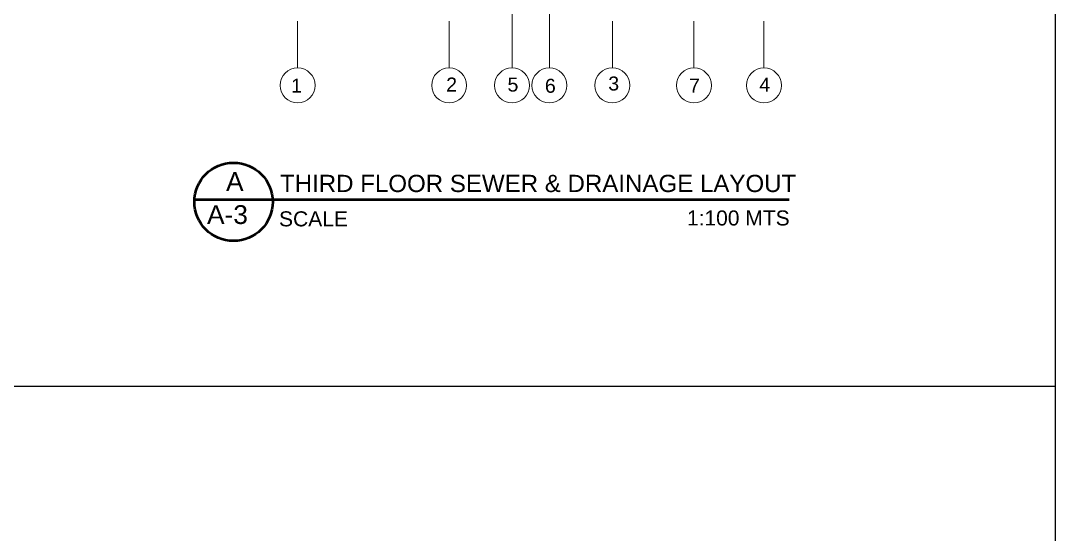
# Model space of a CAD drawing. Header units: millimetres. Extents: x 2391 to 3323, y 1596 to 2537.
# Drawn here: x 2920.9 to 3009.7, y 2047.8 to 2091.8 of the extents above; entities that cross this region are included whole.
import ezdxf

# ---------------------------------------------------------------- set-up
doc = ezdxf.new("R2010")
doc.units = ezdxf.units.MM
for name, color, linetype in [('doors and windows schedule', 11, 'Continuous'), ('LETTERS', 150, 'Continuous'), ('Lightning text', 211, 'Continuous'), ('TEXT', 130, 'Continuous')]:
    doc.layers.add(name, color=color, linetype=linetype)
doc.styles.get("Standard").update_dxf_attribs({"font": 'arial.ttf'})

msp = doc.modelspace()

# ---------------------------------------------------------------- linework, layer by layer
at = {"color": 11, "true_color": 0xf27172}
for p, q in [((3009.654, 2319.18), (3009.654, 2060.459)), ((3009.654, 2060.459), (2684.734, 2060.459)), ((3009.654, 2060.459), (3009.654, 1595.546))]:
    msp.add_line(p, q, dxfattribs=at)
at = {"layer": 'LETTERS', "lineweight": 50}
msp.add_line((2935.803, 2076.492), (2986.809, 2076.492), dxfattribs=at)
msp.add_circle((2939.157, 2076.292), 3.36, dxfattribs=at)
at = {"layer": 'Lightning text', "linetype": 'ByBlock', "lineweight": 13, "ltscale": 0.02}
for p, q in [((2966.254, 2094.024), (2966.254, 2087.782)), ((2963.054, 2093.659), (2963.054, 2087.782)), ((2944.654, 2091.782), (2944.654, 2087.782)), ((2957.654, 2091.782), (2957.654, 2087.782)), ((2971.654, 2091.782), (2971.654, 2087.782)), ((2978.654, 2091.782), (2978.654, 2087.782)), ((2984.654, 2091.782), (2984.654, 2087.782))]:
    msp.add_line(p, q, dxfattribs=at)
for centre in [(2944.654, 2086.282), (2957.654, 2086.282), (2963.054, 2086.282), (2966.254, 2086.282), (2971.654, 2086.282), (2978.654, 2086.282), (2984.654, 2086.282)]:
    msp.add_circle(centre, 1.5, dxfattribs=at)

# ---------------------------------------------------------------- texts
at = {"layer": 'doors and windows schedule'}
for s, p in [('1', (2944.101, 2085.67)), ('2', (2957.398, 2085.757)), ('5', (2962.661, 2085.755)), ('6', (2965.867, 2085.65)), ('3', (2971.303, 2085.845)), ('7', (2978.231, 2085.667)), ('4', (2984.263, 2085.75))]:
    msp.add_text(s, height=1.2, dxfattribs=at).set_placement(p)
at = {"layer": 'TEXT'}
for s, height, p in [('A', 1.613, (2938.516, 2077.225)), ('THIRD FLOOR SEWER & DRAINAGE LAYOUT', 1.4784, (2943.141, 2077.132)), ('A-3', 1.6128, (2936.885, 2074.391)), ('SCALE', 1.2902, (2943.059, 2074.188)), ('          1:100 MTS', 1.29024, (2973.043, 2074.262))]:
    msp.add_text(s, height=height, dxfattribs=at).set_placement(p)

doc.saveas('drawing.dxf')
